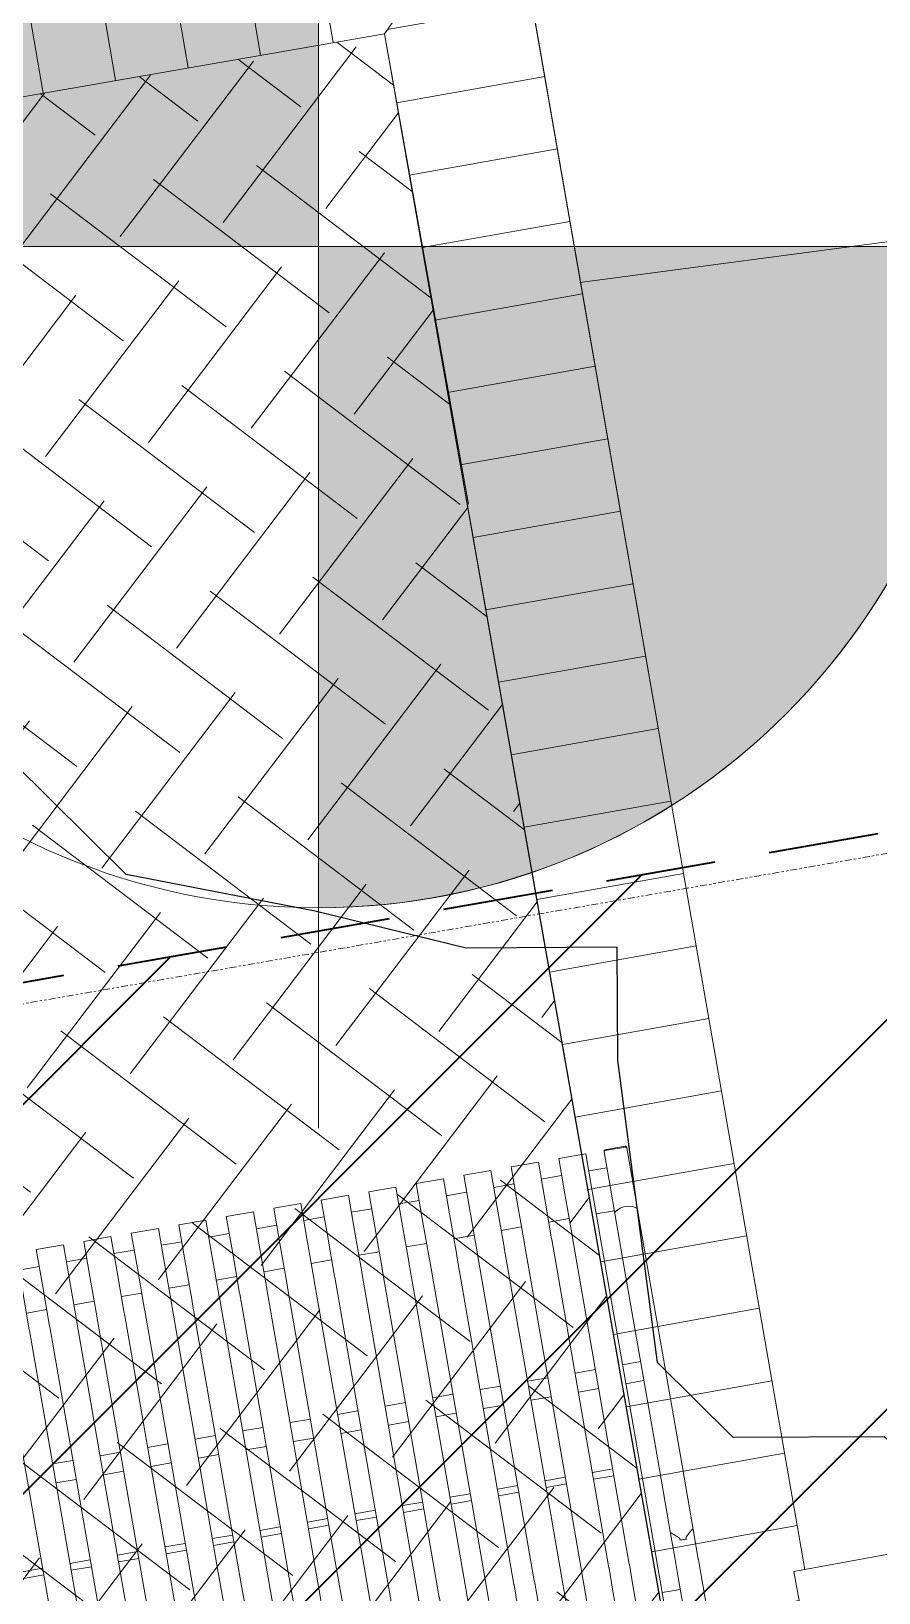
# Model space of a CAD drawing. Header units: inches. Extents: x 3268 to 7018, y 976 to 6708.
# Drawn here: x 4684.7 to 4730.9, y 5508.2 to 5593.3 of the extents above; entities that cross this region are included whole.
import ezdxf

# ---------------------------------------------------------------- set-up
doc = ezdxf.new("R2010")
doc.units = ezdxf.units.IN
doc.header["$MEASUREMENT"] = 0
doc.linetypes.add('Double Dash 3_8_', pattern=[0.9999999999999999, 0.3749999999999999, -0.125, 0.125, -0.125, 0.125, -0.125])
doc.linetypes.add('IMPORT-DASHED _2_', pattern=[8.999999999999996, 5.999999999999998, -2.999999999999999])
for name, color, linetype, lineweight in [('0-landscaping', 1, 'Continuous', 25), ('A-WALL', 113, 'Continuous', 9), ('C-ESMT-STBK', 4, 'IMPORT-DASHED _2_', 35), ('C-PROP-LINE', 91, 'Double Dash 3_8_', 9), ('G-ANNO-DIMS', 111, 'Continuous', 9), ('L-PVMT-BRCK-HATC', 252, 'Continuous', 15), ('L-PVMT-BRICK', 20, 'Continuous', 13), ('L-PVMT-CONC-HATC', 252, 'Continuous', 15), ('L-SITE-FURN-DETL', 41, 'Continuous', 9), ('site_dwg', 8, 'Continuous', 9)]:
    doc.layers.add(name, color=color, linetype=linetype, lineweight=lineweight)

# ---------------------------------------------------------------- blocks, each defined once
blk = doc.blocks.new('10_ FOUNDATION WALL HUNCH1 - 10_ FOUNDATION WALL HUNCH-3364571-Overall Retail Plan Opt 2')
at = {"layer": 'A-WALL', "color": 7}
for p, q in [((4556.012801676566, 5478.035054442675), (4642.554428108211, 5493.972582240806)), ((4557.679212417544, 5468.986355193071), (4556.012801676566, 5478.035054442675))]:
    blk.add_line(p, q, dxfattribs=at)
blk = doc.blocks.new('WSP_5 Points - Structure_2022_rvt-1-Overall Retail Plan Opt 2')
at = {"layer": 'A-WALL', "lineweight": 9}
blk.add_blockref('10_ FOUNDATION WALL HUNCH1 - 10_ FOUNDATION WALL HUNCH-3364571-Overall Retail Plan Opt 2', (170.2536637729106, 31.35395775416395), dxfattribs=at)
blk = doc.blocks.new('site_dwg_dec1-V208-Overall Retail Plan Opt 2')
at = {"layer": '0-landscaping', "color": 213, "flags": 128}
for points in [[(-115.2391647526376, 9.378814171477641), (-116.2805885930352, 10.88512405573783), (-120.5231648285259, 16.43677114294735), (-121.021499889684, 24.1747195992466), (-115.9658553720871, 36.15941098107179), (-110.9101685853707, 48.14415048814043), (-113.0937468457084, 51.88722671996549), (-107.5397389064562, 56.13394474226879), (-101.9856886986959, 60.38071088975993), (-97.743112467069, 54.82906379929738), (-95.6841144938803, 53.02049293666641), (-89.7563095111124, 51.46381599998823), (-86.13667698831675, 55.58464763821029), (-82.51704446383489, 59.70547927386689), (-82.110503096937, 68.47359954603199)], [(-112.5305084993372, -22.62462751417308), (-113.5068532182994, -17.10199426285214), (-117.6248491627772, -13.48485254158368), (-117.8740236475202, -9.615914829064762), (-111.6642575858822, -0.4699661230737319), (-108.9495437625915, 2.620645575185335), (-113.0675397062075, 6.237787295143788), (-115.2391647526376, 9.378814171477641)]]:
    blk.add_lwpolyline(points, dxfattribs=at)
blk = doc.blocks.new('site_dwg_seatwall-12649361-Overall Retail Plan Opt 2')
at = {"layer": 'L-SITE-FURN-DETL', "color": 133}
for p, q in [((-0.7460349407047032, -1.874999997206032), (-0.7460349407047032, -0.749999998603016)), ((-0.3710349407047033, -1.874999997206032), (-0.3710349407047033, -0.7499999972060322)), ((-0.7460349407047032, -4.499999997206031), (-0.7460349407047032, -3.374999997206032)), ((-0.3710349407047033, -4.499999998603015), (-0.3710349407047033, -3.374999998603016)), ((4.074446325190364, -3.374999998603016), (4.074446325190364, -4.499999997206031)), ((5.124446324072777, -3.374999997206032), (5.124446324072777, -4.499999997206031)), ((13.46346093714237, -3.374999997206032), (13.46346093714237, -4.499999997206031)), ((15.83846093807369, -3.374999997206032), (15.83846093807369, -4.499999997206031)), ((-0.7460349407047032, -7.124999997206031), (-0.7460349407047032, -5.999999998603015)), ((-0.3710349379107356, -7.124999997206031), (-0.3710349379107356, -5.999999998603015)), ((4.074446325190364, -5.999999997206031), (4.074446325190364, -7.124999997206031)), ((5.124446324072777, -5.999999997206031), (5.124446324072777, -7.124999997206031)), ((13.46346093714237, -5.999999997206031), (13.46346093714237, -7.124999997206031)), ((15.83846093527973, -5.999999997206031), (15.83846093527973, -7.124999997206031)), ((-0.7460349379107355, -9.749999998603014), (-0.7460349379107355, -8.624999998603014)), ((-0.3710349379107356, -9.74999999720603), (-0.3710349379107356, -8.62499999720603)), ((4.074446327984332, -8.62499999720603), (4.074446327984332, -9.74999999720603)), ((5.124446326866745, -8.62499999720603), (5.124446326866745, -9.74999999720603)), ((13.46346093714237, -8.624999998603014), (13.46346093714237, -9.74999999720603)), ((15.83846093807369, -8.62499999720603), (15.83846093807369, -9.74999999720603)), ((-0.7460349379107355, -12.37499999720603), (-0.7460349379107355, -11.24999999720603)), ((-0.3710349379107356, -12.37499999860301), (-0.3710349379107356, -11.24999999860301)), ((4.074446325190364, -11.24999999720603), (4.074446325190364, -12.37499999720603)), ((5.124446326866745, -11.24999999720603), (5.124446326866745, -12.37499999720603)), ((13.4634609343484, -11.24999999860301), (13.4634609343484, -12.37499999720603)), ((15.83846093527973, -11.24999999720603), (15.83846093527973, -12.37499999720603)), ((-0.7460349379107355, -14.99999999720603), (-0.7460349379107355, -13.87499999720603)), ((-0.3710349407047033, -14.99999999860301), (-0.3710349407047033, -13.87499999720603)), ((4.074446325190364, -13.87499999860301), (4.074446325190364, -14.99999999860301)), ((5.124446324072777, -13.87499999860301), (5.124446324072777, -14.99999999720603)), ((13.46346093714237, -13.87499999720603), (13.46346093714237, -14.99999999720603)), ((15.83846093527973, -13.87499999860301), (15.83846093527973, -14.99999999860301)), ((-0.7460349379107355, -17.62499999720603), (-0.7460349379107355, -16.49999999720603)), ((-0.3710349379107356, -17.62499999860301), (-0.3710349379107356, -16.49999999720603)), ((4.074446322396397, -16.49999999860301), (4.074446322396397, -17.62499999720603)), ((5.124446326866745, -16.49999999860301), (5.124446326866745, -17.62499999720603)), ((13.4634609343484, -16.49999999720603), (13.4634609343484, -17.62499999860301)), ((15.83846093527973, -16.49999999860301), (15.83846093527973, -17.62499999720603)), ((-0.7460349407047032, -20.24999999720603), (-0.7460349407047032, -19.12499999720603)), ((-0.3710349407047033, -20.24999999720603), (-0.3710349407047033, -19.12499999860301)), ((4.074446325190364, -19.12499999720603), (4.074446325190364, -20.24999999720603)), ((5.124446324072777, -19.12499999720603), (5.124446324072777, -20.24999999720603)), ((13.4634609343484, -19.12499999720603), (13.4634609343484, -20.24999999860301)), ((15.83846093527973, -19.12499999720603), (15.83846093527973, -20.24999999720603)), ((-0.7460349407047032, -22.87499999720603), (-0.7460349407047032, -21.74999999720603)), ((-0.3710349407047033, -22.87499999720603), (-0.3710349407047033, -21.74999999720603)), ((4.074446327984332, -21.74999999720603), (4.074446327984332, -22.87499999860301)), ((5.124446324072777, -21.74999999860301), (5.124446324072777, -22.87499999860301)), ((13.4634609343484, -21.74999999720603), (13.4634609343484, -22.87499999720603)), ((15.83846093527973, -21.74999999720603), (15.83846093527973, -22.87499999860301)), ((-0.7460349379107355, -25.49999999860301), (-0.7460349379107355, -24.37499999860301)), ((-0.3710349379107356, -25.49999999720603), (-0.3710349379107356, -24.37499999720603)), ((4.074446325190364, -24.37499999720603), (4.074446325190364, -25.49999999720603)), ((5.124446324072777, -24.37499999720603), (5.124446324072777, -25.49999999860301)), ((13.46346093714237, -24.37499999860301), (13.46346093714237, -25.49999999720603)), ((15.83846093527973, -24.37499999720603), (15.83846093527973, -25.49999999720603)), ((-0.7460349379107355, -28.12499999720603), (-0.7460349379107355, -26.99999999860301)), ((-0.3710349379107356, -28.12499999720603), (-0.3710349379107356, -26.99999999860301)), ((4.074446325190364, -26.99999999720603), (4.074446325190364, -28.12499999720603)), ((5.124446326866745, -26.99999999720603), (5.124446326866745, -28.12499999720603)), ((13.46346093714237, -26.99999999720603), (13.46346093714237, -28.12499999720603)), ((15.83846093527973, -26.99999999720603), (15.83846093527973, -28.12499999720603)), ((-0.7460349379107355, -30.74999999720603), (-0.7460349379107355, -29.62499999720603)), ((-0.3710349379107356, -30.74999999860301), (-0.3710349379107356, -29.62499999860301)), ((4.074446325190364, -29.62499999860301), (4.074446325190364, -30.74999999720603)), ((5.124446326866745, -29.62499999860301), (5.124446326866745, -30.74999999720603)), ((13.4634609343484, -29.62499999720603), (13.4634609343484, -30.74999999720603)), ((15.83846093527973, -29.62499999860301), (15.83846093527973, -30.74999999720603)), ((-0.7460349379107355, -33.37499999860301), (-0.7460349379107355, -32.24999999860301)), ((-0.3710349407047033, -33.37499999720603), (-0.3710349407047033, -32.24999999860301)), ((4.074446325190364, -32.24999999720603), (4.074446325190364, -33.37499999720603)), ((5.124446324072777, -32.24999999720603), (5.124446324072777, -33.37499999720603)), ((13.46346093714237, -32.24999999720603), (13.46346093714237, -33.37499999860301)), ((15.83846093527973, -32.24999999720603), (15.83846093527973, -33.37499999720603)), ((-7.462424299679696, -34.87499999860301), (-7.462424299679696, -35.8749999962747)), ((4.074446327984332, -35.87499999767169), (4.074446327984332, -34.87499999720603)), ((5.124446324072777, -35.87499999767169), (5.124446324072777, -34.87499999720603)), ((13.4634609343484, -34.87499999860301), (13.4634609343484, -35.87499999767169)), ((15.83846093527973, -34.87499999720603), (15.83846093527973, -35.87499999767169)), ((-4.822585212998091, -36.68235104111954), (-4.822585212998091, -36.31764895375817)), ((16.77589815482497, -35.93749999813735), (16.77589815482497, -37.06249999813735)), ((16.81998986005783, -35.93749999813735), (16.81998986005783, -37.06249999813735))]:
    blk.add_line(p, q, dxfattribs=at)
at = {"layer": 'L-SITE-FURN-DETL', "color": 133, "flags": 128}
for points in [[(12.50366958137601, -3.374999998603016), (2.638537391088903, -3.374999998603016), (-2.235896377824246, -3.374999998603016), (-5.640168118290602, -3.374999998603016), (-5.658659960143267, -3.374999998603016), (-6.811271360144018, -3.374999998603016), (-10.77455251011997, -3.374999998603016), (-10.77455251011997, -1.874999997206032), (-6.811271360144018, -1.874999997206032), (-5.658659960143267, -1.874999997206032), (-5.640168118290602, -1.874999997206032), (-2.235896377824246, -1.874999997206032), (2.63853739388287, -1.874999997206032), (12.50366958137601, -1.874999997206032), (12.54724745359272, -1.874999997206032), (14.83616689033806, -1.874999997206032), (16.77596093527972, -1.874999997206032), (16.77596093527972, -3.374999998603016), (14.83616689033806, -3.374999998603016), (12.54724745359272, -3.374999998603016)], [(12.50366958416998, -5.999999997206031), (2.638537391088903, -5.999999997206031), (-2.235896375030279, -5.999999997206031), (-5.640168115496635, -5.999999997206031), (-5.658659954555332, -5.999999997206031), (-6.811271360144018, -5.999999997206031), (-10.77455250732601, -5.999999997206031), (-10.77455250732601, -4.499999997206031), (-6.811271362937986, -4.499999997206031), (-5.658659954555332, -4.499999997206031), (-5.640168115496635, -4.499999997206031), (-2.235896377824246, -4.499999997206031), (2.638537391088903, -4.499999997206031), (12.50366958416998, -4.499999997206031), (12.54724745079875, -4.499999997206031), (14.83616689033806, -4.499999997206031), (16.77596093527972, -4.499999997206031), (16.77596093527972, -5.999999997206031), (14.83616689033806, -5.999999997206031), (12.54724745359272, -5.999999997206031)], [(12.50366958137601, -8.62499999720603), (12.54724745079875, -8.62499999720603), (14.83616688754409, -8.62499999720603), (16.77596093527972, -8.62499999720603), (16.77596093527972, -7.124999997206031), (14.83616688754409, -7.124999997206031), (12.54724745359272, -7.124999997206031), (12.50366958137601, -7.124999997206031), (2.638537391088903, -7.124999997206031), (-2.235896377824246, -7.124999997206031), (-5.640168118290602, -7.124999997206031), (-5.658659957349299, -7.124999997206031), (-6.811271360144018, -7.124999997206031), (-10.77455251011997, -7.124999997206031), (-10.77455251011997, -8.624999998603014), (-6.811271360144018, -8.624999998603014), (-5.658659957349299, -8.624999998603014), (-5.640168118290602, -8.624999998603014), (-2.235896377824246, -8.624999998603014), (2.638537391088903, -8.624999998603014)], [(12.50366958137601, -11.24999999720603), (12.54724745359272, -11.24999999720603), (14.83616688754409, -11.24999999720603), (16.77596093807369, -11.24999999720603), (16.77596093807369, -9.74999999720603), (14.83616688754409, -9.74999999720603), (12.54724745359272, -9.74999999720603), (12.50366958137601, -9.74999999720603), (2.638537388294935, -9.74999999720603), (-2.235896377824246, -9.74999999720603), (-5.640168118290602, -9.74999999720603), (-5.658659957349299, -9.74999999720603), (-6.811271360144018, -9.74999999720603), (-10.77455251011997, -9.74999999720603), (-10.77455251011997, -11.24999999720603), (-6.811271360144018, -11.24999999720603), (-5.658659957349299, -11.24999999720603), (-5.640168118290602, -11.24999999720603), (-2.235896377824246, -11.24999999720603), (2.638537391088903, -11.24999999720603)], [(12.50366958137601, -13.87499999720603), (2.638537391088903, -13.87499999720603), (-2.235896380618214, -13.87499999720603), (-5.640168118290602, -13.87499999720603), (-5.658659957349299, -13.87499999720603), (-6.811271362937986, -13.87499999720603), (-10.77455251011997, -13.87499999720603), (-10.77455251011997, -12.37499999720603), (-6.811271362937986, -12.37499999720603), (-5.658659957349299, -12.37499999720603), (-5.640168118290602, -12.37499999720603), (-2.235896375030279, -12.37499999720603), (2.638537391088903, -12.37499999720603), (12.50366958137601, -12.37499999720603), (12.54724745359272, -12.37499999720603), (14.83616688754409, -12.37499999720603), (16.77596093527972, -12.37499999720603), (16.77596093527972, -13.87499999720603), (14.83616689033806, -13.87499999720603), (12.54724745359272, -13.87499999720603)], [(12.50366958137601, -16.49999999720603), (2.638537391088903, -16.49999999720603), (-2.235896375030279, -16.49999999720603), (-5.640168118290602, -16.49999999720603), (-5.658659957349299, -16.49999999720603), (-6.811271362937986, -16.49999999720603), (-10.77455250732601, -16.49999999720603), (-10.77455250732601, -14.99999999860301), (-6.811271360144018, -14.99999999860301), (-5.658659957349299, -14.99999999860301), (-5.640168118290602, -14.99999999860301), (-2.235896375030279, -14.99999999860301), (2.638537391088903, -14.99999999860301), (12.50366958137601, -14.99999999860301), (12.54724745359272, -14.99999999860301), (14.83616689033806, -14.99999999860301), (16.77596093527972, -14.99999999860301), (16.77596093527972, -16.49999999720603), (14.83616688754409, -16.49999999720603), (12.54724745359272, -16.49999999720603)], [(12.50366958416998, -19.12499999720603), (12.54724745359272, -19.12499999720603), (14.83616689033806, -19.12499999720603), (16.77596093248576, -19.12499999720603), (16.77596093248576, -17.62499999720603), (14.83616689033806, -17.62499999720603), (12.54724745359272, -17.62499999720603), (12.50366958137601, -17.62499999720603), (2.638537391088903, -17.62499999720603), (-2.235896377824246, -17.62499999720603), (-5.640168115496635, -17.62499999720603), (-5.658659957349299, -17.62499999720603), (-6.811271360144018, -17.62499999720603), (-10.77455250732601, -17.62499999720603), (-10.77455250732601, -19.12499999720603), (-6.811271362937986, -19.12499999720603), (-5.658659957349299, -19.12499999720603), (-5.640168115496635, -19.12499999720603), (-2.235896375030279, -19.12499999720603), (2.638537391088903, -19.12499999720603)], [(12.50366958137601, -21.74999999720603), (2.638537391088903, -21.74999999720603), (-2.235896377824246, -21.74999999720603), (-5.640168118290602, -21.74999999720603), (-5.658659960143267, -21.74999999720603), (-6.811271360144018, -21.74999999720603), (-10.77455250732601, -21.74999999720603), (-10.77455250732601, -20.24999999720603), (-6.811271360144018, -20.24999999720603), (-5.658659960143267, -20.24999999720603), (-5.640168118290602, -20.24999999720603), (-2.235896377824246, -20.24999999720603), (2.638537391088903, -20.24999999720603), (12.50366958137601, -20.24999999720603), (12.54724745359272, -20.24999999720603), (14.83616689033806, -20.24999999720603), (16.77596093527972, -20.24999999720603), (16.77596093527972, -21.74999999720603), (14.83616688754409, -21.74999999720603), (12.54724745359272, -21.74999999720603)], [(12.50366958416998, -24.37499999720603), (2.63853739388287, -24.37499999720603), (-2.235896377824246, -24.37499999720603), (-5.640168115496635, -24.37499999720603), (-5.658659954555332, -24.37499999720603), (-6.811271360144018, -24.37499999720603), (-10.77455250732601, -24.37499999720603), (-10.77455250732601, -22.87499999720603), (-6.811271362937986, -22.87499999720603), (-5.658659954555332, -22.87499999720603), (-5.640168115496635, -22.87499999720603), (-2.235896375030279, -22.87499999720603), (2.638537391088903, -22.87499999720603), (12.50366958416998, -22.87499999720603), (12.54724745079875, -22.87499999720603), (14.83616689033806, -22.87499999720603), (16.77596093527972, -22.87499999720603), (16.77596093527972, -24.37499999720603), (14.83616689033806, -24.37499999720603), (12.54724745359272, -24.37499999720603)], [(12.50366958137601, -26.99999999860301), (12.54724745079875, -26.99999999860301), (14.83616689033806, -26.99999999860301), (16.77596093527972, -26.99999999860301), (16.77596093527972, -25.49999999720603), (14.83616688754409, -25.49999999720603), (12.54724745359272, -25.49999999720603), (12.50366958137601, -25.49999999720603), (2.638537391088903, -25.49999999720603), (-2.235896377824246, -25.49999999720603), (-5.640168118290602, -25.49999999720603), (-5.658659957349299, -25.49999999720603), (-6.811271360144018, -25.49999999720603), (-10.77455251011997, -25.49999999720603), (-10.77455251011997, -26.99999999720603), (-6.811271360144018, -26.99999999720603), (-5.658659954555332, -26.99999999720603), (-5.640168118290602, -26.99999999720603), (-2.235896377824246, -26.99999999720603), (2.638537391088903, -26.99999999720603)], [(12.50366958137601, -29.62499999860301), (12.54724745359272, -29.62499999860301), (14.83616688754409, -29.62499999860301), (16.77596093807369, -29.62499999860301), (16.77596093807369, -28.12499999860301), (14.83616688754409, -28.12499999860301), (12.54724745359272, -28.12499999860301), (12.50366958137601, -28.12499999860301), (2.638537391088903, -28.12499999860301), (-2.235896377824246, -28.12499999860301), (-5.640168118290602, -28.12499999860301), (-5.658659957349299, -28.12499999860301), (-6.811271360144018, -28.12499999860301), (-10.77455251011997, -28.12499999860301), (-10.77455251011997, -29.62499999860301), (-6.811271360144018, -29.62499999860301), (-5.658659957349299, -29.62499999860301), (-5.640168118290602, -29.62499999860301), (-2.235896377824246, -29.62499999860301), (2.638537391088903, -29.62499999860301)], [(12.50366958137601, -32.24999999720603), (2.638537388294935, -32.24999999720603), (-2.235896380618214, -32.24999999720603), (-5.640168118290602, -32.24999999720603), (-5.658659957349299, -32.24999999720603), (-6.811271362937986, -32.24999999720603), (-10.77455251011997, -32.24999999720603), (-10.77455251011997, -30.74999999860301), (-6.811271362937986, -30.74999999860301), (-5.658659954555332, -30.74999999860301), (-5.64016812108457, -30.74999999860301), (-2.235896377824246, -30.74999999860301), (2.638537391088903, -30.74999999860301), (12.50366958137601, -30.74999999860301), (12.54724745359272, -30.74999999860301), (14.83616689033806, -30.74999999860301), (16.77596093527972, -30.74999999860301), (16.77596093527972, -32.24999999720603), (14.83616689033806, -32.24999999720603), (12.54724745359272, -32.24999999720603)], [(12.50366958137601, -34.87499999720603), (2.638537391088903, -34.87499999720603), (-2.235896375030279, -34.87499999720603), (-5.640168118290602, -34.87499999720603), (-5.658659957349299, -34.87499999720603), (-6.811271362937986, -34.87499999720603), (-10.77455250732601, -34.87499999720603), (-10.77455250732601, -33.37499999860301), (-6.811271360144018, -33.37499999860301), (-5.658659957349299, -33.37499999860301), (-5.640168118290602, -33.37499999860301), (-2.235896375030279, -33.37499999860301), (2.638537391088903, -33.37499999860301), (12.50366958137601, -33.37499999860301), (12.54724745359272, -33.37499999860301), (14.83616688754409, -33.37499999860301), (16.77596093527972, -33.37499999860301), (16.77596093527972, -34.87499999720603), (14.83616688754409, -34.87499999720603), (12.54724745359272, -34.87499999720603)]]:
    blk.add_lwpolyline(points, close=True, dxfattribs=at)
for points in [[(16.74846622534096, -35.87499999767169), (16.71339815575629, -35.87499999767169), (14.71001297235489, -35.87499999767169), (13.30517387855798, -35.87499999767169), (9.263203469105063, -35.87499999767169), (-0.3056450821459293, -35.87499999767169), (-4.366213392466306, -35.87499999767169), (-6.010717989876865, -35.87499999767169), (-6.030528190545737, -35.87499999767169), (-6.805220807902514, -35.87499999767169), (-10.71232336387038, -35.87499999767169)], [(16.74846622534096, -37.12499999720603), (16.71339815575629, -37.12499999720603), (14.71001296956092, -37.12499999720603), (13.30517387576401, -37.12499999720603), (9.26320347189903, -37.12499999720603), (-0.3056450821459293, -37.12499999720603), (-4.366213395260274, -37.12499999720603), (-6.010717987082898, -37.12499999720603), (-6.030528193339705, -37.12499999720603), (-6.805220807902514, -37.12499999720603), (-10.71232336387038, -37.12499999720603)]]:
    blk.add_lwpolyline(points, dxfattribs=at)
at = {"layer": 'L-SITE-FURN-DETL', "color": 133}
for centre, radius, start, end in [((13.30517387855798, -35.99999999720603), 0.1250000000000001, 34.8499045810708, 90), ((12.58710354845971, -36.49999999813735), 0.9999999999999998, 325.1500954244036, 34.84990458107007), ((16.71339815575629, -35.93749999813735), 0.0625, 0, 90), ((13.30517387576401, -36.99999999767169), 0.125, 269.9999999999996, 325.1500954244053), ((16.71339815575629, -37.06249999813735), 0.0625, 269.9999999999996, 0)]:
    blk.add_arc(centre, radius, start, end, dxfattribs=at)
blk.add_ellipse((-5.757559035904705, -36.49999999813735), major_axis=(0, 0.9999999999999964), ratio=0.9509173864657429, start_param=4.52901192234699, end_param=4.89576603842238, dxfattribs=at)
for points, knots in [([(-4.822585212998091, -36.31764895375817), (-4.805671920999884, -36.32681114505976), (-4.788731650449335, -36.33200920466333), (-4.771736218594014, -36.33200920466333), (-4.741174296475946, -36.33200920466333), (-4.710820097476243, -36.31473496416583), (-4.649956421926617, -36.26384033448993), (-4.61937429383397, -36.23096607998013), (-4.527318142354487, -36.12721650162711), (-4.465639145113527, -36.05150504177436), (-4.395310007035731, -35.96982565987854), (-4.38132472615689, -35.95373361418023), (-4.367014104500412, -35.93749999813735)], [-0.1491138614741737, -0.1491138614741737, -0.1491138614741737, -0.1491138614741737, 0, 0, 0, 0.2681429950059819, 0.2681429950059819, 0.5362859900119639, 0.5362859900119639, 1.072571980023928, 1.072571980023928, 1.200210453470449, 1.200210453470449, 1.200210453470449, 1.200210453470449]), ([(-4.360511686652898, -35.92857142724096), (-4.352922200225293, -35.9153710193932), (-4.350499531254171, -35.90285428287461), (-4.352403838187455, -35.88745394814759), (-4.354307857342063, -35.88284532213583), (-4.359562422148882, -35.87666454305872), (-4.362757765688001, -35.87504765298217), (-4.36611531022936, -35.87500034412368), (-4.366164344362914, -35.8749999962747), (-4.366213392466306, -35.8749999962747)], [0.02155198211325224, 0.02155198211325224, 0.02155198211325224, 0.02155198211325224, 0.1178898585910458, 0.1178898585910458, 0.1734160026692146, 0.1734160026692146, 0.2261946310801323, 0.2261946310801323, 0.2269766653564199, 0.2269766653564199, 0.2269766653564199, 0.2269766653564199]), ([(16.81998986005783, -35.93749999813735), (16.81998986005783, -35.93011722061782), (16.81808881647884, -35.92146425507962), (16.81183270923793, -35.90749773429706), (16.80618012975901, -35.89985608309507), (16.79402309004217, -35.8886578772217), (16.7851795759052, -35.8833207883872), (16.76854267995804, -35.87695634644478), (16.75767126213759, -35.87499999767169), (16.74846622534096, -35.87499999767169)], [0.1986569407546984, 0.1986569407546984, 0.1986569407546984, 0.1986569407546984, 0.2208052740807499, 0.2208052740807499, 0.2445679698393686, 0.2445679698393686, 0.2703909635995069, 0.2703909635995069, 0.2980060711856045, 0.2980060711856045, 0.2980060711856045, 0.2980060711856045]), ([(-4.36701410729438, -37.06249999813735), (-4.38132472615689, -37.04626638349145), (-4.395310004241764, -37.03017433499917), (-4.465639142319559, -36.94849495310336), (-4.527318142354487, -36.8727834932506), (-4.61937429383397, -36.7690339135006), (-4.649956424720584, -36.73615965899079), (-4.710820094682275, -36.68526503071188), (-4.741174299269914, -36.66799079161137), (-4.788731647655367, -36.66799079021438), (-4.805671920999884, -36.67318884842097), (-4.822585212998091, -36.68235104111954)], [8.664694582897864, 8.664694582897864, 8.664694582897864, 8.664694582897864, 8.792333056344381, 8.792333056344381, 9.328619046356344, 9.328619046356344, 9.596762041362325, 9.596762041362325, 9.864905036368308, 9.864905036368308, 10.01401889784248, 10.01401889784248, 10.01401889784248, 10.01401889784248]), ([(-4.366213395260274, -37.12499999720603), (-4.366164344362914, -37.12499999720603), (-4.366115307435392, -37.12499965215101), (-4.362757765688001, -37.12495234329253), (-4.359562422148882, -37.123335451819), (-4.354307860136031, -37.11715467274188), (-4.352403838187455, -37.11254604952409), (-4.350499531254171, -37.09714571340009), (-4.35292220301926, -37.08462897548451), (-4.360511689446866, -37.07142857043072)], [-0.0006647509995908134, -0.0006647509995908134, -0.0006647509995908134, -0.0006647509995908134, 0, 0, 0.04486331582192168, 0.04486331582192168, 0.09206209531146348, 0.09206209531146348, 0.1739519917534181, 0.1739519917534181, 0.1739519917534181, 0.1739519917534181]), ([(16.74846622534096, -37.12499999720603), (16.75767126213759, -37.12499999860301), (16.76854268275201, -37.12304364982992), (16.78517957311123, -37.11667920649051), (16.79402309004217, -37.111342119053), (16.80618012975901, -37.10014391317963), (16.8118327120319, -37.09250226058065), (16.81808881647884, -37.07853574119508), (16.81998986005783, -37.06988277565687), (16.81998985726386, -37.06249999813735)], [0.496621691833196, 0.496621691833196, 0.496621691833196, 0.496621691833196, 0.52423679941929, 0.52423679941929, 0.5500597931794311, 0.5500597931794311, 0.573822488938045, 0.573822488938045, 0.5959708222641005, 0.5959708222641005, 0.5959708222641005, 0.5959708222641005])]:
    blk.add_open_spline(points, degree=3, knots=knots, dxfattribs=at)
for points in [[(-4.367014104500412, -35.93749999813735), (-4.365018786862492, -35.93523656018078), (-4.362588674761354, -35.93218393251299), (-4.360511686652898, -35.92857142724096)], [(-4.360511689446866, -37.07142857043072), (-4.362583567388355, -37.0678249457851), (-4.365009544417261, -37.06477392185479), (-4.36701410729438, -37.06249999813735)]]:
    blk.add_open_spline(points, degree=3, dxfattribs=at)
blk = doc.blocks.new('site_dwg-12440225-Overall Retail Plan Opt 2')
at = {"layer": 'C-ESMT-STBK'}
h = blk.add_hatch(dxfattribs=at)
h.set_pattern_fill('FP_236', color=43, style=0, pattern_type=2)
h.set_pattern_definition([(41.19300000000002, (24349227.445, 9821790.73), (-9.878962955707756, 11.2874306606842), [])])
h.paths.add_polyline_path([(24340754.41764874, 9814238.256800799), (24341007.28369483, 9818038.207201697), (24340597.61508091, 9818336.289935663), (24339080.54507963, 9818175.041572), (24339041.04656363, 9818170.586227996), (24338991.68861391, 9818164.27902802), (24338951.70183868, 9818158.637384389), (24338912.96937073, 9818152.689061128), (24338874.36010189, 9818146.280125272), (24338835.87236292, 9818139.411975248), (24338797.50579851, 9818132.085986648), (24338766.50818425, 9818125.853604812), (24338766.89231019, 9818124.002092425), (24338807.18576453, 9818132.259389622), (24338846.06993594, 9818139.731584428), (24338885.04424, 9818146.727429258), (24338924.10287013, 9818153.245822722), (24338956.51865115, 9818158.316607647), (24338953.32382087, 9818110.342748318), (24338969.07279708, 9818112.710400388), (24339007.86497075, 9818118.055290567), (24339046.71994471, 9818122.92269113), (24339092.45343486, 9818128.037917001), (24340292.99008468, 9818255.650188034), (24340584.31472673, 9818286.605874758), (24340934.68922023, 9818031.666679043), (24340687.3560084, 9814314.861073798), (24339595.34670922, 9814726.863514047), (24339587.50957331, 9814715.68687136), (24338715.45843181, 9815327.180653278), (24338691.60180446, 9815293.158049863), (24339013.48739237, 9815068.288049085), (24339549.36884944, 9814692.907733086), (24340725.61240819, 9814249.124683892)])
h.paths.add_polyline_path([(24338722.46981283, 9815337.179779818), (24338763.80719084, 9815396.132170605), (24338658.92817304, 9815468.79891386), (24338617.74228099, 9815409.741564125), (24338722.19139668, 9815337.372683933)])
at = {"layer": 'L-PVMT-BRCK-HATC'}
h = blk.add_hatch(dxfattribs=at)
h.set_pattern_fill('FP_253', color=53, style=0, pattern_type=2)
h.set_pattern_definition([(96.066, (24339385.314, 9818254.832), (-3.982575313844651, -0.4232243725911518), [])])
h.paths.add_polyline_path([(24339401.92657724, 9818257.010245075), (24339672.03110692, 9818285.719377626), (24339679.32405116, 9818294.747108461), (24339392.89017029, 9818264.345277317)])
h = blk.add_hatch(dxfattribs=at)
h.set_pattern_fill('FP_256', color=53, style=0, pattern_type=2)
h.set_pattern_definition([(186.0659999999999, (24339417.078, 9818188.787), (0.4232243725911498, -3.982575313844652), [])])
h.paths.add_polyline_path([(24339689.72160457, 9818192.059406837), (24339688.71886454, 9818200.69324894), (24339689.31242151, 9818200.762185033), (24339679.32297591, 9818294.74577745), (24339672.03109898, 9818285.719450912), (24339681.44759392, 9818198.752090877), (24339688.79039687, 9818192.812642377)])
h = blk.add_hatch(dxfattribs=at)
h.set_pattern_fill('FP_251', color=53, style=0, pattern_type=2)
h.set_pattern_definition([(139, (-2.647, 24.487), (-5.640252899634691, -0.3944049038265942), [11.995, -3.998]), (229, (-5.665, 27.11), (-5.640252899634691, -0.3944049038265951), [11.995, -3.998])])
h.paths.add_polyline_path([(24339428.55892693, 9818171.875964226), (24339521.08645286, 9818181.708329763), (24339520.26751592, 9818189.414940042), (24339528.2200776, 9818190.285268689), (24339528.15127803, 9818191.761147194), (24339591.78545492, 9818198.523183478), (24339591.94395975, 9818197.031581586), (24339599.89917521, 9818197.876936367), (24339600.6863635, 9818190.469097085), (24339604.16744864, 9818190.873392574), (24339604.20517343, 9818190.548572749), (24339681.4408609, 9818198.751375798), (24339672.031099, 9818285.719450913), (24339401.92657737, 9818257.01024374), (24339410.06590983, 9818179.212897439), (24339419.62972487, 9818180.229188802), (24339419.7882297, 9818178.737586906), (24339427.62306153, 9818179.570149211), (24339428.46132477, 9818172.67839704)])
at = {"layer": 'C-ESMT-STBK', "color": 43, "flags": 128}
blk.add_lwpolyline([(24339081.42672932, 9818175.138684813), (24339340.93540259, 9818202.759296682), (24340597.60633438, 9818336.292279817)], dxfattribs=at)
at = {"layer": 'L-PVMT-BRCK-HATC', "color": 53}
for p, q in [((24339677.14584335, 9818238.481511781), (24339672.03109898, 9818285.719450912)), ((24339685.21215977, 9818239.33863298), (24339689.31242151, 9818200.762185033)), ((24339681.4408609, 9818198.751375798), (24339677.14218621, 9818238.481123177))]:
    blk.add_line(p, q, dxfattribs=at)
at = {"layer": 'L-PVMT-BRCK-HATC', "color": 53, "flags": 128}
for points in [[(24339674.90227906, 9818259.852133486), (24339672.03109899, 9818285.719450913), (24339679.32405116, 9818294.747108461), (24339392.89017029, 9818264.345277317), (24339401.92657724, 9818257.010245075), (24339672.03110692, 9818285.719377626), (24339679.32297591, 9818294.74577745), (24339685.21215977, 9818239.33863298)], [(24339677.14218621, 9818238.481123177), (24339672.031099, 9818285.719450913), (24339401.92657737, 9818257.01024374), (24339406.86977719, 9818209.762164123)], [(24339689.72160457, 9818192.059406837), (24339681.44759392, 9818198.752090877), (24339677.14584335, 9818238.481511781)]]:
    blk.add_lwpolyline(points, dxfattribs=at)
at = {"layer": 'L-PVMT-BRICK', "color": 253}
blk.add_line((24339689.31242151, 9818200.762185033), (24339685.21215977, 9818239.33863298), dxfattribs=at)
at = {"layer": 'L-PVMT-BRICK', "color": 253, "flags": 128}
blk.add_lwpolyline([(24339685.21215977, 9818239.33863298), (24339679.32297591, 9818294.74577745), (24339392.89683572, 9818264.301757673), (24339398.80830136, 9818208.905557282)], dxfattribs=at)
at = {"layer": 'L-PVMT-CONC-HATC', "color": 53}
for p, q in [((24339664.10305518, 9818437.93919215), (24339685.21215977, 9818239.33863298)), ((24339685.21215977, 9818239.33863298), (24339689.31242151, 9818200.762185033))]:
    blk.add_line(p, q, dxfattribs=at)
at = {"layer": 'L-PVMT-CONC-HATC', "color": 53, "flags": 128}
blk.add_lwpolyline([(24340455.34993155, 9818328.958724745), (24340277.18571055, 9818310.02178323), (24339681.74937959, 9818271.501359355)], dxfattribs=at)
at = {"xscale": 1.5, "yscale": 1.5, "zscale": 1.5, "rotation": 37.81158375857705}
blk.add_blockref('site_dwg_dec1-V208-Overall Retail Plan Opt 2', (24339812.90357557, 9818332.339025686), dxfattribs=at)
at = {"rotation": 96.06615124452911}
blk.add_blockref('site_dwg_seatwall-12649361-Overall Retail Plan Opt 2', (24339646.01887503, 9818203.767906101), dxfattribs=at)
blk = doc.blocks.new('Family - ___-10568875-Overall Retail Plan Opt 2')
at = {"layer": 'C-PROP-LINE'}
blk.add_line((5623.959038603503, 5703.858906817217), (4121.824359715941, 5442.397425769841), dxfattribs=at)
blk = doc.blocks.new('Spot Elevations - Spot Elevation - Target Filled-49714-Overall Retail Plan Opt 2')
at = {"layer": 'G-ANNO-DIMS'}
h = blk.add_hatch(color=256, dxfattribs=at)
edge = h.paths.add_edge_path()
edge.add_line((1.249000902703301e-16, 0), (-0.09374999999999985, 0))
edge.add_arc((5.724587470723462e-16, -3.434752482434078e-16), 0.09375000000000037, 90.00000000000063, 180.0000000000002, ccw=False)
edge.add_line((1.249000902703301e-16, 0.09375000000000007), (1.249000902703301e-16, 0))
h = blk.add_hatch(color=256, dxfattribs=at)
edge = h.paths.add_edge_path()
edge.add_line((1.249000902703301e-16, 0), (0.09375000000000029, 0))
edge.add_arc((2.289834988289385e-16, 6.245004513516504e-17), 0.09374999999999996, 269.99999999999955, 359.99999999999966, ccw=False)
edge.add_line((1.249000902703301e-16, -0.09375), (1.249000902703301e-16, 0))
at = {"layer": 'G-ANNO-DIMS', "lineweight": 20}
for p, q in [((-2.706168622523819e-16, 0.1243846875261664), (-2.706168622523819e-16, -0.125)), ((1.249000902703301e-16, 0), (1.249000902703301e-16, 0.09375000000000007)), ((0.1250000000000001, 7.067913962433002e-16), (-0.1249999999999998, 7.067913962433002e-16)), ((-0.09374999999999985, 0), (1.249000902703301e-16, 0)), ((1.249000902703301e-16, 0), (1.249000902703301e-16, -0.09375)), ((0.09375000000000029, 0), (1.249000902703301e-16, 0))]:
    blk.add_line(p, q, dxfattribs=at)
blk.add_circle((1.249000902703301e-16, 0), 0.09375000000000007, dxfattribs=at)
for centre, radius, start, end in [((5.724587470723462e-16, -3.434752482434078e-16), 0.09375000000000037, 90.00000000000026, 179.9999999999999), ((2.289834988289385e-16, 6.245004513516504e-17), 0.09374999999999996, 269.9999999999992, 359.9999999999993)]:
    blk.add_arc(centre, radius, start, end, dxfattribs=at)

msp = doc.modelspace()

# ---------------------------------------------------------------- block references
at = {"lineweight": 5}
msp.add_blockref('WSP_5 Points - Structure_2022_rvt-1-Overall Retail Plan Opt 2', (0, 0), dxfattribs=at)

# ---------------------------------------------------------------- next in the draw order: linework, layer by layer
at = {"layer": 'G-ANNO-DIMS'}
msp.add_line((4820.799910221411, 5581.530165504505), (4700.372986161193, 5581.530165504505), dxfattribs=at)

# ---------------------------------------------------------------- next in the draw order: block references
at = {"layer": 'C-PROP-LINE'}
msp.add_blockref('Family - ___-10568875-Overall Retail Plan Opt 2', (0, 0), dxfattribs=at)
at = {"layer": 'G-ANNO-DIMS', "lineweight": 20, "xscale": 383.9999999999998, "yscale": 383.9999999999998, "zscale": 383.9999999999998}
msp.add_blockref('Spot Elevations - Spot Elevation - Target Filled-49714-Overall Retail Plan Opt 2', (4700.372986161189, 5581.530165504501), dxfattribs=at)
at = {"layer": 'site_dwg', "color": 53, "lineweight": 15, "rotation": 3.810000000000009}
msp.add_blockref('site_dwg-12440225-Overall Retail Plan Opt 2', (-23628768.691637, -11408316.78144797), dxfattribs=at)

doc.saveas('drawing.dxf')
